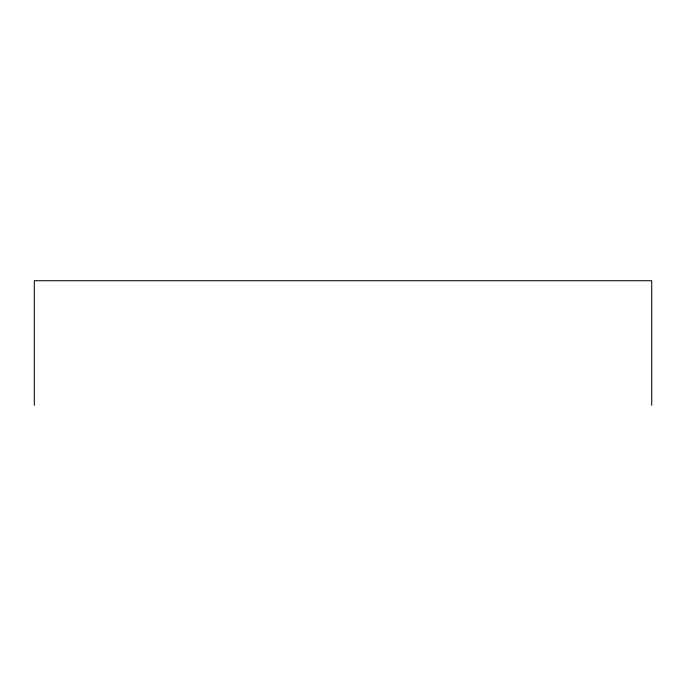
<?xml version="1.0" encoding="UTF-8"?>
<svg xmlns="http://www.w3.org/2000/svg" width="686" height="686" viewBox="0 0 686 686"><rect width="100%" height="100%" fill="white"/><g stroke="black" fill="none" stroke-linecap="round" stroke-linejoin="round"><path stroke-width="1.03" d="M651.7 405.272L651.7 280.728L34.3 280.728L34.3 405.272"/></g></svg>
